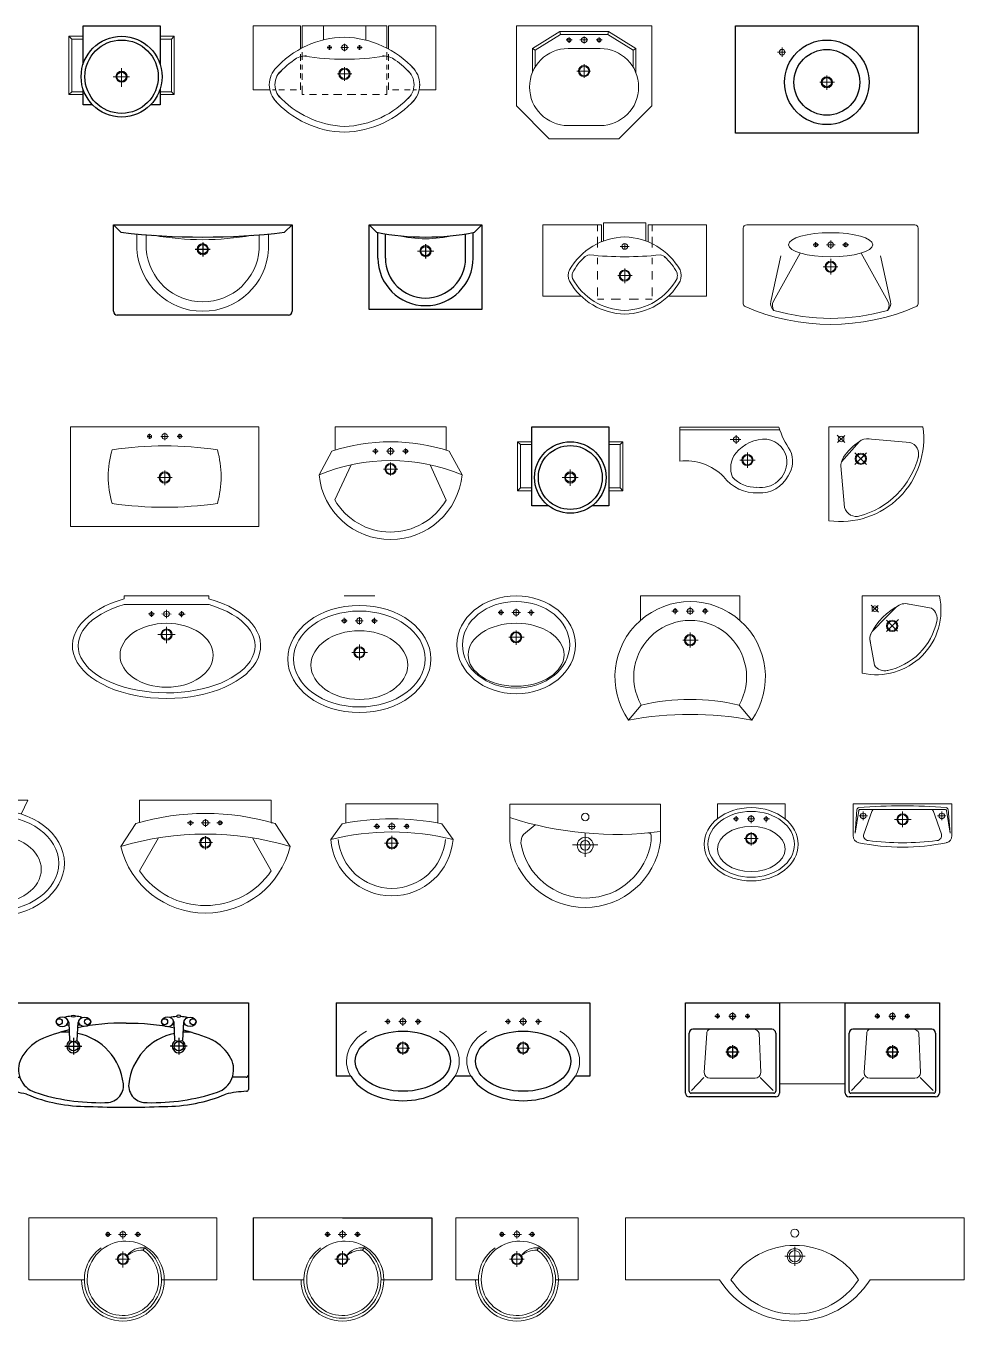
# Model space of a CAD drawing. Header units: millimetres. Extents: x 4027 to 17330, y 1997 to 8899.
# Drawn here: x 12342 to 17330, y 1997 to 8885 of the extents above; entities that cross this region are included whole.
import ezdxf

# ---------------------------------------------------------------- set-up
doc = ezdxf.new("R2010")
doc.units = ezdxf.units.MM

# ---------------------------------------------------------------- blocks, each defined once
blk = doc.blocks.new('OPERA  720x600x850')
at = {"lineweight": 13}
for p, q in [((0, 0), (-720, 0)), ((-720, 0), (0, 0)), ((-720, 0), (-720, -425)), ((0, 0), (0, -425)), ((-720, -425), (-545, -600)), ((0, -425), (-175, -600)), ((-545, -600), (-360, -600)), ((-175, -600), (-360, -600))]:
    blk.add_line(p, q, dxfattribs=at)
at = {"lineweight": 5}
for p, q in [((-489.7, -30), (-635.2, -120.8)), ((-485.4, -45), (-620.2, -129.1)), ((-489.7, -30), (-485.4, -45)), ((-439.7, -30), (-489.7, -30)), ((-439.7, -45), (-485.4, -45)), ((-440, -61.6), (-440, -89.3)), ((-439.7, -30), (-360, -30)), ((-439.7, -45), (-360, -45)), ((-280.3, -30), (-360, -30)), ((-280.3, -45), (-360, -45)), ((-360, -55.8), (-360, -92.9)), ((-280.3, -30), (-230.3, -30)), ((-280.3, -45), (-234.6, -45)), ((-280.3, -61.6), (-280.3, -88.7)), ((-230.3, -30), (-234.6, -45)), ((-234.6, -45), (-99.8, -129.1)), ((-230.3, -30), (-84.8, -120.8)), ((-635.2, -248.5), (-635.2, -120.8)), ((-635.2, -120.8), (-620.2, -129.1)), ((-620.2, -218.5), (-620.2, -129.1)), ((-456.1, -74.9), (-424.3, -74.9)), ((-445, -120), (-360, -120)), ((-382.4, -74.9), (-340.6, -74.9)), ((-360, -120), (-275, -120)), ((-295.8, -74.9), (-263.4, -74.9)), ((-84.8, -120.8), (-99.8, -129.1)), ((-99.8, -218.5), (-99.8, -129.1)), ((-84.8, -248.5), (-84.8, -120.8)), ((-360, -204.2), (-360, -275.8)), ((-399, -240), (-326.2, -240)), ((-445, -530), (-360, -530)), ((-275, -530), (-360, -530))]:
    blk.add_line(p, q, dxfattribs=at)
for centre, radius in [((-440, -74.9), 10), ((-360, -74.9), 15), ((-280.3, -74.9), 10), ((-360, -240), 30)]:
    blk.add_circle(centre, radius, dxfattribs=at)
at = {"lineweight": 13}
blk.add_circle((-360, -240), 25, dxfattribs=at)
at = {"lineweight": 5}
for centre, start, end in [((-445, -325), 90, 270), ((-275, -325), 270, 90)]:
    blk.add_arc(centre, 205, start, end, dxfattribs=at)
blk = doc.blocks.new('Edition  NAGANO 1000x530')
at = {"lineweight": 13}
for p, q in [((-1000, 0), (-51, 0)), ((-1000, 0), (0, 0)), ((-1000, -530), (-1000, 0)), ((0, 0), (0, -530)), ((-593.3, -51), (-567.8, -51)), ((-593.3, -51), (-567.8, -51)), ((-580, -37.9), (-580, -63.8)), ((-520.6, -51), (-480.1, -51)), ((-520.6, -51), (-480.1, -51)), ((-500, -32.1), (-500, -70.9)), ((-434.1, -51), (-404.8, -51)), ((-434.1, -51), (-404.8, -51)), ((-420, -37.5), (-420, -65.1)), ((-538, -270), (-459.5, -270)), ((-500, -231.8), (-500, -310.3)), ((0, -530), (-1000, -530))]:
    blk.add_line(p, q, dxfattribs=at)
for centre, radius in [((-580, -51), 10), ((-500, -51), 15), ((-420, -51), 10), ((-500, -270), 30), ((-500, -270), 25)]:
    blk.add_circle(centre, radius, dxfattribs=at)
for centre, radius, start, end in [((-279.4, -265), 520.6, 164.05763, 195.94237), ((-500, -2072), 1970, 81.82877, 98.17123), ((-720.6, -265), 520.6, 344.05763, 15.94237), ((-500, 1542), 1970, 261.82877, 278.17123)]:
    blk.add_arc(centre, radius, start, end, dxfattribs=at)
blk = doc.blocks.new('PURE  BASIC 500x500')
at = {"lineweight": 25}
for p, q in [((-500, -480), (-500, 0)), ((-500, 0), (0, 0)), ((0, 0), (0, -480)), ((-330, -56), (-330, -83.6)), ((-250, -50.4), (-250, -91.3)), ((-170, -57.7), (-170, -83.6)), ((-343.4, -70), (-317.1, -70)), ((-268.4, -70), (-230.6, -70)), ((-183, -70), (-157.4, -70)), ((-480, -470), (-480, -160)), ((-40, -140), (-460, -140)), ((-20, -160), (-20, -470)), ((-284.9, -260), (-214.9, -260)), ((-250, -225.2), (-250, -296.6)), ((-30, -480), (-470, -480)), ((-20, -500), (-480, -500))]:
    blk.add_line(p, q, dxfattribs=at)
at = {"lineweight": 5}
for p, q in [((-385.8, -160), (-400, -370)), ((-108.7, -160), (-100, -370)), ((-402.3, -396.2), (-467.4, -466.2)), ((-130, -400), (-370, -400)), ((-102.2, -396.5), (-33.9, -466.2))]:
    blk.add_line(p, q, dxfattribs=at)
for centre, radius in [((-330, -70), 10), ((-250, -70), 15), ((-170, -70), 10), ((-250, -260), 30)]:
    blk.add_circle(centre, radius, dxfattribs=at)
at = {"lineweight": 25}
blk.add_circle((-250, -260), 25, dxfattribs=at)
for centre, radius, start, end in [((-460, -160), 20, 90, 180), ((-40, -160), 20, 0, 90), ((-480, -480), 20, 180, 270), ((-470, -470), 10, 180, 270), ((-30, -470), 10, 270, 0), ((-20, -480), 20, 270, 0)]:
    blk.add_arc(centre, radius, start, end, dxfattribs=at)
at = {"lineweight": 5}
for centre, radius, start, end in [((-365.8, -160), 20, 85.91019, 180.11624), ((-139.5, -173.2), 33.5, 23.09333, 81.76408), ((-370, -370), 30, 180, 270), ((-130, -370), 30, 270, 0)]:
    blk.add_arc(centre, radius, start, end, dxfattribs=at)
blk = doc.blocks.new('Kombination PURE BASIC 1350x500')
at = {"lineweight": 5}
for p, q in [((-850, 0), (-500, 0)), ((-850, -430), (-500, -430))]:
    blk.add_line(p, q, dxfattribs=at)
for p in [(-850, 0), (0, 0)]:
    blk.add_blockref('PURE  BASIC 500x500', p, dxfattribs=at)
blk = doc.blocks.new('Unterbau LOOP 420x560 D380')
at = {"lineweight": 25}
for p, q in [((-410, 0), (0, 0)), ((-410, -420), (-410, 0)), ((0, 0), (0, -420)), ((-321.6, -420), (-410, -420)), ((0, -420), (-88.4, -420))]:
    blk.add_line(p, q, dxfattribs=at)
at = {"lineweight": 5}
for p, q in [((-410, 0), (-410, -80)), ((-485, -80), (-485, -340)), ((-410, -80), (-485, -80)), ((-485, -80), (-470, -95)), ((-470, -95), (-470, -325)), ((-410, -95), (-470, -95)), ((-410, -80), (-438, -80)), ((0, -80), (75, -80)), ((0, -80), (28, -80)), ((0, -95), (60, -95)), ((75, -80), (60, -95)), ((60, -95), (60, -325)), ((75, -80), (75, -340)), ((-247.7, -270), (-162.6, -270)), ((-205, -314.8), (-205, -227)), ((-485, -340), (-470, -325)), ((-485, -340), (-410, -340)), ((-470, -325), (-410, -325)), ((60, -325), (0, -325)), ((75, -340), (0, -340)), ((75, -340), (60, -325))]:
    blk.add_line(p, q, dxfattribs=at)
at = {"lineweight": 25}
for radius in [190, 170, 25]:
    blk.add_circle((-205, -270), radius, dxfattribs=at)
at = {"lineweight": 5}
blk.add_circle((-205, -270), 30, dxfattribs=at)
blk = doc.blocks.new('Edition So Ho N. Y. 600x450')
at = {"lineweight": 25}
for p, q in [((-600, 0), (-560, -40)), ((-600, -450), (-600, 0)), ((-600, 0), (0, 0)), ((0, 0), (-40, -40)), ((0, 0), (0, -450)), ((-553.2, -176.8), (-553.2, -41.3)), ((-513.2, -176.8), (-513.2, -48.2)), ((-86.8, -176.8), (-86.8, -48.2)), ((-46.8, -176.8), (-46.8, -41.3)), ((-300, -103.6), (-300, -178.5)), ((0, -450), (-600, -450))]:
    blk.add_line(p, q, dxfattribs=at)
at = {"lineweight": 5}
blk.add_line((-343.2, -140), (-256.4, -140), dxfattribs=at)
blk.add_circle((-300, -140), 30, dxfattribs=at)
at = {"lineweight": 25}
blk.add_circle((-300, -140), 25, dxfattribs=at)
for centre, radius, start, end in [((-300, 1299.5), 1364.5, 259.01535, 280.98465), ((-300, -176.8), 253.2, 180, 0), ((-300, -176.8), 213.2, 180, 0)]:
    blk.add_arc(centre, radius, start, end, dxfattribs=at)
at = {"lineweight": 5}
blk.add_arc((-300, 567.5), 641.9, 256.54802, 283.45198, dxfattribs=at)
blk = doc.blocks.new('Edition So Ho N. Y. 950x480')
at = {"lineweight": 25}
for p, q in [((-950, 0), (0, 0)), ((-950, -460), (-950, 0)), ((-950, 0), (-910, -40)), ((0, 0), (-40, -40)), ((0, 0), (0, -460)), ((-514.8, -130), (-435, -130)), ((-475, -93.5), (-475, -167.9)), ((-20, -480), (-930, -480))]:
    blk.add_line(p, q, dxfattribs=at)
at = {"lineweight": 5}
for p, q in [((-825, -130), (-825, -48.8)), ((-775, -130), (-775, -53.1)), ((-175, -130), (-175, -53.1)), ((-125, -130), (-125, -48.8))]:
    blk.add_line(p, q, dxfattribs=at)
blk.add_circle((-475, -130), 30, dxfattribs=at)
at = {"lineweight": 25}
blk.add_circle((-475, -130), 25, dxfattribs=at)
for centre, radius, start, end in [((-475, 3732), 3797, 263.42151, 276.57849), ((-930, -460), 20, 180, 270), ((-20, -460), 20, 270, 0)]:
    blk.add_arc(centre, radius, start, end, dxfattribs=at)
at = {"lineweight": 5}
for centre, radius, start, end in [((-475, 1380.4), 1459.8, 259.73693, 280.26307), ((-475, -109.4), 350.6, 183.36937, 356.63063), ((-475, -109.3), 300.7, 183.94987, 356.05013)]:
    blk.add_arc(centre, radius, start, end, dxfattribs=at)
blk = doc.blocks.new('Unterbau LOOP 420x560 D430')
at = {"lineweight": 25}
for p, q in [((-410, -205.2), (-410, 0)), ((-410, 0), (0, 0)), ((0, 0), (0, -205.2)), ((-410, -420), (-410, -334.8)), ((0, -334.8), (0, -420)), ((-359, -420), (-410, -420)), ((0, -420), (-51, -420))]:
    blk.add_line(p, q, dxfattribs=at)
at = {"lineweight": 5}
for p, q in [((-410, 0), (-410, -55)), ((-410, -55), (-485, -55)), ((-485, -55), (-485, -365)), ((-485, -55), (-470, -70)), ((-435, -55), (-410, -55)), ((-410, -55), (-435, -55)), ((0, -55), (75, -55)), ((75, -55), (60, -70)), ((75, -55), (75, -365)), ((-410, -70), (-470, -70)), ((-470, -70), (-470, -350)), ((0, -70), (60, -70)), ((60, -70), (60, -350)), ((-205, -270), (-249, -270)), ((-205, -224.2), (-205, -270)), ((-205, -270), (-205, -224.2)), ((-205, -324.5), (-205, -270)), ((-205, -270), (-205, -324.5)), ((-162.9, -270), (-205, -270)), ((-205, -270), (-162.9, -270)), ((-485, -365), (-470, -350)), ((-485, -365), (-410, -365)), ((-470, -350), (-410, -350)), ((60, -350), (0, -350)), ((75, -365), (0, -365)), ((75, -365), (60, -350))]:
    blk.add_line(p, q, dxfattribs=at)
at = {"lineweight": 25}
for radius in [215, 195, 25]:
    blk.add_circle((-205, -270), radius, dxfattribs=at)
at = {"lineweight": 5}
blk.add_circle((-205, -270), 30, dxfattribs=at)
blk = doc.blocks.new('Unterschrank LOOP 970x570')
at = {"lineweight": 25}
for p, q in [((-970, 0), (0, 0)), ((-970, -570), (-970, 0)), ((0, 0), (0, -570)), ((0, -570), (-970, -570))]:
    blk.add_line(p, q, dxfattribs=at)
at = {"lineweight": 5}
for p, q in [((-723, -165.2), (-723, -115.2)), ((-746.9, -140), (-702.2, -140)), ((-485, -263.3), (-485, -340.2)), ((-522.5, -300), (-444.1, -300))]:
    blk.add_line(p, q, dxfattribs=at)
for centre, radius in [((-723, -140), 15), ((-485, -300), 30)]:
    blk.add_circle(centre, radius, dxfattribs=at)
at = {"lineweight": 25}
for radius in [225, 175, 25]:
    blk.add_circle((-485, -300), radius, dxfattribs=at)
blk = doc.blocks.new('NEW HAVEN  800x565x870 (970x380)')
at = {"lineweight": 13}
for p, q in [((-970, 0), (-970, -340)), ((-970, 0), (-719.5, 0)), ((-970, -95.1), (-970, 0)), ((-719.5, 0), (-719.5, -121.8)), ((-709.5, 0), (-260.5, 0)), ((-709.5, 0), (-709.5, -116.5)), ((-597.5, 0), (-372.5, 0)), ((-597.5, -74.5), (-597.5, 0)), ((-372.5, 0), (-260.5, 0)), ((-372.5, -75.7), (-372.5, 0)), ((-260.5, 0), (-260.5, -118.1)), ((-250.5, 0), (-250.5, -123.4)), ((-250.5, 0), (0, 0)), ((0, 0), (0, -340)), ((0, -95.1), (0, 0)), ((-970, -340), (-882.1, -340)), ((0, -340), (-87.9, -340))]:
    blk.add_line(p, q, dxfattribs=at)
at = {"lineweight": 5}
for p, q in [((-578.1, -115), (-551.9, -115)), ((-565, -127.9), (-565, -102.3)), ((-505.2, -115), (-464.5, -115)), ((-485, -133.8), (-485, -95.1)), ((-418.1, -115), (-391.9, -115)), ((-405, -127.9), (-405, -102.3)), ((-719.5, -149.6), (-719.5, -185.2)), ((-719.5, -205.9), (-719.5, -231.2)), ((-709.5, -138.9), (-709.5, -179.7)), ((-260.5, -138.9), (-260.5, -179.7)), ((-250.5, -149.6), (-250.5, -185.2)), ((-250.5, -205.9), (-250.5, -231.2)), ((-719.5, -250.9), (-719.5, -277.2)), ((-709.5, -206.9), (-709.5, -232.2)), ((-709.5, -253.7), (-709.5, -287.2)), ((-522.3, -255), (-445.5, -255)), ((-485, -291.2), (-485, -219.7)), ((-260.5, -206.9), (-260.5, -232.2)), ((-260.5, -253.7), (-260.5, -287.2)), ((-250.5, -250.9), (-250.5, -277.2)), ((-851.1, -340), (-868.5, -340)), ((-803.7, -340), (-833.7, -340)), ((-739.8, -340), (-774.5, -340)), ((-719.5, -300.6), (-719.5, -340)), ((-709.5, -317.8), (-709.5, -363.9)), ((-260.5, -317.8), (-260.5, -363.9)), ((-250.5, -300.6), (-250.5, -340)), ((-230.2, -340), (-195.5, -340)), ((-166.3, -340), (-136.3, -340)), ((-118.9, -340), (-101.5, -340)), ((-88.9, -312.5), (-85, -312.5)), ((0, -340), (0, -340)), ((-709.5, -363.9), (-699.8, -363.9)), ((-671.1, -363.9), (-633.7, -363.9)), ((-603.1, -363.9), (-572.5, -363.9)), ((-544.3, -363.9), (-499.6, -363.9)), ((-425.7, -363.9), (-470.4, -363.9)), ((-366.9, -363.9), (-397.5, -363.9)), ((-298.9, -363.9), (-336.3, -363.9)), ((-260.5, -363.9), (-270.2, -363.9))]:
    blk.add_line(p, q, dxfattribs=at)
for centre, radius in [((-565, -115), 10), ((-485, -115), 15), ((-405, -115), 10), ((-485, -255), 30)]:
    blk.add_circle(centre, radius, dxfattribs=at)
at = {"lineweight": 13}
blk.add_circle((-485, -255), 25, dxfattribs=at)
for centre, radius, start, end in [((-477, -566.2), 506.2, 90.90491, 138.30393), ((-500.6, -582.7), 523, 42.49901, 88.29215), ((-755, -312.5), 130, 134.95468, 225.04532), ((-215, -312.5), 130, 312.87688, 47.12312), ((-477, -58.8), 506.2, 221.00974, 269.09509), ((-500.6, -42.3), 523, 271.70785, 318.17378)]:
    blk.add_arc(centre, radius, start, end, dxfattribs=at)
at = {"lineweight": 5}
for centre, radius, start, end in [((-462.3, -596), 506.5, 123.19226, 137.68324), ((-692, -258), 98.2, 86.64957, 129.91074), ((-485, 1125.9), 1303.4, 260.60654, 279.39346), ((-278, -258), 98.2, 50.08926, 93.35043), ((-502.9, -585.8), 496.1, 41.81719, 54.5241), ((-755, -312.5), 100, 126.93264, 233.06736), ((-215, -312.5), 100, 308.08805, 51.91195), ((-502.9, -39.2), 496.1, 327.36734, 327.39465), ((-502.9, -585.8), 496.1, 32.60535, 32.63266), ((-462.3, -29), 506.5, 222.31676, 267.43046), ((-502.9, -39.2), 496.1, 272.06997, 318.18281)]:
    blk.add_arc(centre, radius, start, end, dxfattribs=at)
blk = doc.blocks.new('NEW HAVEN  600x485x850 (870x340)')
at = {"lineweight": 13}
for p, q in [((-870, 0), (-870, -380)), ((-870, 0), (-559.3, 0)), ((-559.3, 0), (-559.3, -90.7)), ((-322.5, 10), (-547.5, 10)), ((-547.5, 10), (-547.5, -86.1)), ((-322.5, 10), (-322.5, -86.1)), ((0, 0), (-310.7, 0)), ((-310.7, 0), (-310.7, -90.7)), ((0, 0), (0, -380)), ((0, -108.7), (0, 0)), ((-870, -380), (-666.6, -380)), ((0, -380), (-203.4, -380))]:
    blk.add_line(p, q, dxfattribs=at)
at = {"lineweight": 5}
for p, q in [((-870, -108.7), (-870, 0)), ((-579.9, 0), (-579.9, -34.7)), ((-290.1, 0), (-290.1, -34.7)), ((-579.9, -63.8), (-579.9, -121)), ((-290.1, -63.8), (-290.1, -121)), ((-435, -115), (-458.6, -115)), ((-435, -98.7), (-435, -132.3)), ((-435, -115), (-410.9, -115)), ((-579.9, -175.4), (-579.9, -210)), ((-290.1, -175.4), (-290.1, -210)), ((-579.9, -246.6), (-579.9, -291.6)), ((-471.4, -270), (-394.7, -270)), ((-435, -232.8), (-435, -310)), ((-290.1, -246.6), (-290.1, -291.6)), ((-579.9, -332.8), (-579.9, -379.7)), ((-290.1, -332.8), (-290.1, -379.7)), ((-579.9, -395.6), (-546.2, -395.6)), ((-507.7, -395.6), (-458, -395.6)), ((-362.3, -395.6), (-412, -395.6)), ((-290.1, -395.6), (-323.8, -395.6))]:
    blk.add_line(p, q, dxfattribs=at)
for centre, radius in [((-435, -115), 15), ((-435, -270), 30)]:
    blk.add_circle(centre, radius, dxfattribs=at)
at = {"lineweight": 13}
blk.add_circle((-435, -270), 25, dxfattribs=at)
for centre, radius, start, end in [((-428.2, -411.2), 346.3, 91.11767, 150.26795), ((-441.8, -411.2), 346.3, 29.73205, 88.88233), ((-655, -270), 80, 157.57804, 202.42196), ((-215, -270), 80, 337.57804, 22.42196), ((-215, -270), 80, 337.57804, 22.42196), ((-428.2, -128.8), 346.3, 209.73205, 268.88233), ((-441.8, -128.8), 346.3, 271.11767, 330.26795)]:
    blk.add_arc(centre, radius, start, end, dxfattribs=at)
at = {"lineweight": 5}
for centre, radius, start, end in [((-428.9, -407.4), 322.5, 132.58916, 151.81382), ((-618.4, -205.1), 45.4, 95.66652, 137.05183), ((-435, 1600.5), 1770.5, 263.90756, 276.09244), ((-251.6, -205.1), 45.4, 42.94817, 84.33348), ((-441.1, -407.4), 322.5, 28.18618, 47.41084), ((-655, -270), 80, 157.57804, 202.42196), ((-655, -270), 60, 165.61515, 194.38485), ((-655, -270), 60, 165.61515, 194.38485), ((-215, -270), 60, 345.61515, 14.38485), ((-215, -270), 60, 345.61515, 14.38485), ((-428.9, -132.6), 322.5, 208.18618, 268.91498), ((-441.1, -132.6), 322.5, 271.08502, 331.81382)]:
    blk.add_arc(centre, radius, start, end, dxfattribs=at)
blk = doc.blocks.new('STRATOS 900x600x850')
at = {"lineweight": 13}
for p, q in [((-700, 0), (0, 0)), ((-700, -117.8), (-700, 0)), ((0, 0), (0, -117.8)), ((-720, -123.5), (-800, -245)), ((20, -123.5), (100, -245))]:
    blk.add_line(p, q, dxfattribs=at)
at = {"lineweight": 5}
for p, q in [((-412, -120), (-446.6, -120)), ((-428.9, -107), (-428.9, -134.9)), ((-324.3, -120), (-372.9, -120)), ((-350, -100), (-350, -141.6)), ((-256.7, -120), (-290.2, -120)), ((-272.6, -107), (-272.6, -133.2)), ((7.9, -120), (0, -120)), ((-600.3, -199.8), (-700, -375.9)), ((-350, -190.7), (-350, -261)), ((-99.5, -199.9), (0, -375.6)), ((-385.7, -225), (-313.1, -225))]:
    blk.add_line(p, q, dxfattribs=at)
for centre, radius in [((-428.9, -120), 10), ((-350, -120), 15), ((-272.6, -120), 10), ((-350, -225), 30)]:
    blk.add_circle(centre, radius, dxfattribs=at)
at = {"lineweight": 13}
blk.add_circle((-350, -225), 25, dxfattribs=at)
for centre, radius, start, end in [((-350, -1375.6), 1305.6, 73.53741, 106.46259), ((-350, -1770.2), 1590.2, 73.56158, 106.43842), ((-350, -137.3), 462.7, 193.46097, 346.53903)]:
    blk.add_arc(centre, radius, start, end, dxfattribs=at)
at = {"lineweight": 5}
blk.add_arc((-350.1, -135.4), 424.6, 214.48917, 325.54488, dxfattribs=at)
blk = doc.blocks.new('AMADEA 760x650x850')
at = {"lineweight": 13}
for p, q in [((-370, 0), (0, 0)), ((-370, 0), (-335, -73.1)), ((-142.1, 0), (-225.1, 0)), ((0, 0), (-35, -73.1))]:
    blk.add_line(p, q, dxfattribs=at)
at = {"lineweight": 5}
for p, q in [((-281, -132), (-249.1, -132)), ((-265, -115.5), (-265, -146.4)), ((-207, -132), (-164.4, -132)), ((-185, -111.8), (-185, -152.3)), ((-120.7, -132), (-88.8, -132)), ((-105, -116.6), (-105, -148.5)), ((-185, -257.9), (-185, -341.6)), ((-142.1, -300), (-225.1, -300))]:
    blk.add_line(p, q, dxfattribs=at)
for centre, radius in [((-265, -132), 10), ((-185, -132), 15), ((-105, -132), 10), ((-185, -300), 30)]:
    blk.add_circle(centre, radius, dxfattribs=at)
at = {"lineweight": 13}
blk.add_circle((-185, -300), 25, dxfattribs=at)
for centre, major_axis, ratio in [((-185, -335), (-380, 0), 0.75), ((-185, -367.5), (-257.1, 0), 0.709943)]:
    blk.add_ellipse(centre, major_axis=major_axis, ratio=ratio, dxfattribs=at)
at = {"lineweight": 5}
blk.add_ellipse((-185, -335), major_axis=(-350, 0), ratio=0.728571, dxfattribs=at)
blk = doc.blocks.new('AMADEA  500x390x850 (висяч.)')
at = {"lineweight": 13}
for p, q in [((-360, 0), (0, 0)), ((-360, -79.7), (-360, 0)), ((0, -79.7), (0, 0))]:
    blk.add_line(p, q, dxfattribs=at)
at = {"lineweight": 5}
for p, q in [((-260, -65.4), (-260, -94.1)), ((-180, -59.6), (-180, -103.1)), ((-100, -65.4), (-100, -97.3)), ((-276.1, -80), (-246.8, -80)), ((-202.2, -80), (-160.2, -80)), ((-115.1, -80), (-83.2, -80)), ((-216.6, -185), (-142.7, -185)), ((-180, -149.8), (-180, -221.5))]:
    blk.add_line(p, q, dxfattribs=at)
for centre, radius in [((-180, -80), 15), ((-260, -80), 10), ((-100, -80), 10), ((-180, -185), 30)]:
    blk.add_circle(centre, radius, dxfattribs=at)
at = {"lineweight": 13}
blk.add_circle((-180, -185), 25, dxfattribs=at)
for centre, major_axis, ratio in [((-180, -215), (-250, 0), 0.78), ((-180, -240), (-180, 0), 0.666667)]:
    blk.add_ellipse(centre, major_axis=major_axis, ratio=ratio, dxfattribs=at)
at = {"lineweight": 5}
blk.add_ellipse((-180, -215), major_axis=(-230, 0), ratio=0.76087, dxfattribs=at)
blk = doc.blocks.new('AMADEA 630x520x850')
at = {"lineweight": 5}
for p, q in [((-12.7, -67.8), (-12.7, -108.5)), ((-78.8, -87.8), (-108.4, -87.8)), ((-92.7, -71.3), (-92.7, -102.7)), ((10.4, -87.8), (-34.9, -87.8)), ((83.8, -87.8), (49.8, -87.8)), ((67.3, -71.3), (67.3, -105.4)), ((-12.7, -183.1), (-12.7, -260.4)), ((-51.2, -219.8), (29.4, -219.8))]:
    blk.add_line(p, q, dxfattribs=at)
for centre, radius in [((-92.7, -87.8), 10), ((-12.7, -87.8), 15), ((67.3, -87.8), 10), ((-12.7, -219.8), 30)]:
    blk.add_circle(centre, radius, dxfattribs=at)
at = {"lineweight": 13}
blk.add_circle((-12.7, -219.8), 25, dxfattribs=at)
for centre, major_axis, ratio in [((-12.7, -259.8), (-315, 0), 0.825397), ((-12.7, -312.3), (-255, 0), 0.656863)]:
    blk.add_ellipse(centre, major_axis=major_axis, ratio=ratio, dxfattribs=at)
at = {"lineweight": 5}
blk.add_ellipse((-12.7, -259.8), major_axis=(-285, 0), ratio=0.807018, dxfattribs=at)
blk = doc.blocks.new('STRATOS 760x600x850')
at = {"lineweight": 13}
for p, q in [((-590, 0), (0, 0)), ((-590, 0), (-590, -124.5)), ((0, 0), (0, -124.5)), ((0, -2.1), (0, -124.5)), ((-607.3, -130), (-675, -255)), ((17.3, -130), (85, -255))]:
    blk.add_line(p, q, dxfattribs=at)
at = {"lineweight": 5}
for p, q in [((-391.5, -130), (-361.5, -130)), ((-375, -115), (-375, -145.6)), ((-316.5, -130), (-274, -130)), ((-295, -109.4), (-295, -151.2)), ((-231.5, -130), (-200.2, -130)), ((-215, -115.6), (-215, -145.6)), ((-505, -202.3), (-591.8, -387.9)), ((-295, -190), (-295, -259.3)), ((-84.6, -202.4), (0, -391)), ((-332.1, -225), (-257.1, -225))]:
    blk.add_line(p, q, dxfattribs=at)
for centre, radius in [((-375, -130), 10), ((-295, -130), 15), ((-215, -130), 10), ((-295, -225), 30)]:
    blk.add_circle(centre, radius, dxfattribs=at)
at = {"lineweight": 13}
blk.add_circle((-295, -225), 25, dxfattribs=at)
for centre, radius, start, end in [((-295, -1080.2), 1000.2, 71.80666, 108.19334), ((-295, -1180.2), 1000.2, 67.67024, 112.32976), ((-295, -218.2), 381.8, 185.52771, 354.47229)]:
    blk.add_arc(centre, radius, start, end, dxfattribs=at)
at = {"lineweight": 5}
blk.add_arc((-295, -218), 342, 209.78731, 329.61339, dxfattribs=at)
blk = doc.blocks.new('STRATOS 650x555x850')
at = {"lineweight": 13}
for p, q in [((-490, 0), (0, 0)), ((-490, -102.6), (-490, 0)), ((0, 0), (0, -102.6)), ((-510, -106.5), (-570, -190)), ((20, -106.5), (80, -190))]:
    blk.add_line(p, q, dxfattribs=at)
at = {"lineweight": 5}
for p, q in [((-341.4, -120), (-309.4, -120)), ((-324.4, -105.2), (-324.4, -132.8)), ((-266.2, -120), (-225.2, -120)), ((-245, -99.9), (-245, -138.6)), ((-181.6, -120), (-152.7, -120)), ((-165.3, -106.1), (-165.3, -134.1)), ((-245, -170), (-245, -243.4)), ((-284, -210), (-207.7, -210))]:
    blk.add_line(p, q, dxfattribs=at)
for centre, radius in [((-324.4, -120), 10), ((-245, -120), 15), ((-165.3, -120), 10), ((-245, -210), 30)]:
    blk.add_circle(centre, radius, dxfattribs=at)
at = {"lineweight": 13}
blk.add_circle((-245, -210), 25, dxfattribs=at)
for centre, radius, start, end in [((-245, -1420.3), 1340.3, 78.59662, 101.40338), ((-245, -1490.3), 1340.3, 75.967, 104.033), ((-245, -164), 326, 184.58122, 355.41878)]:
    blk.add_arc(centre, radius, start, end, dxfattribs=at)
at = {"lineweight": 5}
blk.add_arc((-245, -163.8), 286.2, 185.25281, 354.74719, dxfattribs=at)
blk = doc.blocks.new('TIORA 800x600x850')
at = {"lineweight": 13}
for p, q in [((-529.2, 0), (0, 0)), ((-529.2, -130), (-529.2, 0)), ((0, -130), (0, 0))]:
    blk.add_line(p, q, dxfattribs=at)
at = {"lineweight": 5}
for p, q in [((-344.6, -65.4), (-344.6, -96)), ((-264.6, -58.1), (-264.6, -99.9)), ((-184.6, -64.4), (-184.6, -97.5)), ((-361.5, -80), (-327.9, -80)), ((-285.6, -80), (-242.8, -80)), ((-201, -80), (-168.9, -80)), ((-264.6, -194.8), (-264.6, -274.5)), ((-304, -235), (-221.4, -235)), ((-524.4, -580), (-591.8, -660)), ((-4.8, -580), (62.7, -660))]:
    blk.add_line(p, q, dxfattribs=at)
for centre, radius in [((-264.6, -80), 15), ((-344.6, -80), 10), ((-184.6, -80), 10), ((-264.6, -235), 30)]:
    blk.add_circle(centre, radius, dxfattribs=at)
at = {"lineweight": 13}
blk.add_circle((-264.6, -235), 25, dxfattribs=at)
for centre, radius, start, end in [((-264.6, -430), 400, 324.90037, 215.09963), ((-264.6, -430), 300, 330, 210), ((-264.6, -1690), 1140, 76.82645, 103.17355), ((-264.6, -2430), 1800, 79.52469, 100.47531)]:
    blk.add_arc(centre, radius, start, end, dxfattribs=at)
blk = doc.blocks.new('AMADEA 760x570(620)x850')
at = {"lineweight": 5}
for p, q in [((0, 0), (-163.8, 0)), ((-178.5, -132), (-146.5, -132)), ((-162.5, -115.5), (-162.5, -146.4)), ((-104.5, -132), (-61.9, -132)), ((-82.5, -111.8), (-82.5, -152.3)), ((-18.2, -132), (13.7, -132)), ((-2.5, -116.6), (-2.5, -148.5)), ((-82.5, -257.9), (-82.5, -341.6)), ((-39.6, -300), (-122.6, -300))]:
    blk.add_line(p, q, dxfattribs=at)
for centre, radius in [((-162.5, -132), 10), ((-82.5, -132), 15), ((-2.5, -132), 10), ((-82.5, -300), 30)]:
    blk.add_circle(centre, radius, dxfattribs=at)
at = {"lineweight": 13}
blk.add_circle((-82.5, -300), 25, dxfattribs=at)
for centre, major_axis, ratio in [((-82.5, -335), (-380, 0), 0.75), ((-82.5, -367.5), (-257.1, 0), 0.709943)]:
    blk.add_ellipse(centre, major_axis=major_axis, ratio=ratio, dxfattribs=at)
at = {"lineweight": 5}
blk.add_ellipse((-82.5, -335), major_axis=(-350, 0), ratio=0.728571, dxfattribs=at)
blk = doc.blocks.new('AMADEA  1000x530x850')
at = {"lineweight": 13}
for p, q in [((-225.3, 0), (225.3, 0)), ((-225.3, -15), (-225.3, 0)), ((225.3, -15), (225.3, 0))]:
    blk.add_line(p, q, dxfattribs=at)
at = {"lineweight": 5}
for p, q in [((-225.3, -45.6), (226.6, -45.9)), ((-95.9, -95.7), (-64, -95.7)), ((-80, -79.9), (-80, -110.6)), ((-25.1, -95.7), (24.8, -95.8)), ((0, -73.5), (0, -118.1)), ((63.1, -95.8), (98, -95.8)), ((80, -80.4), (80, -112.9)), ((-46.3, -205), (46.4, -205)), ((0, -164.8), (0, -250))]:
    blk.add_line(p, q, dxfattribs=at)
for centre, radius in [((-80, -95.7), 10), ((0, -95.7), 15), ((80, -95.7), 10), ((0, -205), 30)]:
    blk.add_circle(centre, radius, dxfattribs=at)
at = {"lineweight": 13}
blk.add_circle((0, -205), 25, dxfattribs=at)
blk.add_ellipse((0, -265), major_axis=(-500.2, 0), ratio=0.559748, start_param=5.179535, end_param=10.528428, dxfattribs=at)
at = {"lineweight": 5}
blk.add_ellipse((0, -265), major_axis=(-470.2, 0), ratio=0.531644, start_param=5.211969, end_param=10.492798, dxfattribs=at)
at = {"lineweight": 13}
blk.add_ellipse((0, -315), major_axis=(-247.5, 0), ratio=0.686869, dxfattribs=at)
blk = doc.blocks.new('OBLIC  600x350x850')
at = {"lineweight": 5}
for p, q in [((0, 0), (527.6, 0)), ((0, -180), (0, 0)), ((0, -15), (532.4, -15)), ((300, -65.5), (267.7, -65.5)), ((267.7, -65.5), (315, -65.5)), ((300, -65.5), (299.9, -42.9)), ((299.9, -42.9), (300, -65.5)), ((300, -50.5), (300, -80.5)), ((300, -65.5), (300.1, -88.2)), ((300, -65.5), (325.6, -65.5)), ((360, -135.3), (360, -216.7)), ((319.2, -175), (401.6, -175))]:
    blk.add_line(p, q, dxfattribs=at)
for centre, radius in [((300, -65.5), 15), ((360, -175), 30), ((360, -175), 25)]:
    blk.add_circle(centre, radius, dxfattribs=at)
for centre, radius, start, end in [((454.3, -264.6), 200.9, 87.24773, 141.30207), ((447, -185.9), 123.1, 2.76024, 82.1012), ((955.9, 129.6), 447.5, 196.8379, 214.50136), ((462.5, -182.1), 137.5, 326.4076, 25.04881), ((29.6, -466.8), 288.3, 44.97067, 95.88635), ((400.8, -217.1), 129.5, 142.92157, 201.99424), ((430.8, -182.3), 139.2, 261.40477, 359.99497), ((409.6, -128.7), 221.4, 217.34049, 272.02881), ((403.8, -154), 166.1, 222.19452, 272.12157), ((424.6, -177.9), 172.3, 267.59754, 332.22914)]:
    blk.add_arc(centre, radius, start, end, dxfattribs=at)
blk = doc.blocks.new('OMNIA 500x500x850 (висяч.)')
at = {"lineweight": 13}
for p, q in [((0, 0), (0, -500)), ((0, 0), (0, -500)), ((0, -500), (0, 0)), ((0, 0), (500, 0)), ((0, 0), (500, 0)), ((0, 0), (500, 0)), ((207.9, -63.8), (429.7, -83.2)), ((63.8, -207.9), (83.2, -429.7))]:
    blk.add_line(p, q, dxfattribs=at)
at = {"lineweight": 5}
for p, q in [((0, 0), (0, -170)), ((44.9, -44.9), (84.3, -84.3)), ((84.5, -45.9), (46.7, -83.7)), ((65.2, -65.2), (84.5, -45.9)), ((66.4, -185.9), (162.4, -78)), ((200.6, -139.4), (138.4, -201.6)), ((138.7, -138.7), (200.8, -200.8)), ((170, -170), (200.6, -139.4))]:
    blk.add_line(p, q, dxfattribs=at)
for centre, radius in [((65.2, -65.2), 15), ((170, -170), 30)]:
    blk.add_circle(centre, radius, dxfattribs=at)
at = {"lineweight": 13}
blk.add_circle((170, -170), 25, dxfattribs=at)
for centre, radius, start, end in [((61.9, -61.9), 442.4, 261.95552, 8.04448), ((205, -134.5), 70.7, 82.32446, 129.06827), ((331, -331), 304, 123.68748, 146.31252), ((412.6, -145.7), 64.7, 342.77549, 74.69841), ((134.5, -205), 70.7, 140.93173, 187.67554), ((47.8, -47.8), 442.4, 284.6966, 345.3034), ((145.7, -412.6), 64.7, 195.30159, 287.22451)]:
    blk.add_arc(centre, radius, start, end, dxfattribs=at)
blk = doc.blocks.new('OMNIA 410x410x850 (висяч.)')
at = {"lineweight": 13}
for p, q in [((0, -410), (0, 0)), ((0, 0), (410, 0)), ((230.7, -40.7), (368.4, -65)), ((40.7, -230.7), (65, -368.4))]:
    blk.add_line(p, q, dxfattribs=at)
at = {"lineweight": 5}
for p, q in [((0, 0), (0, -200)), ((48.1, -48.1), (85.9, -85.9)), ((84.6, -50), (51.2, -83.3)), ((67.3, -67.3), (84.6, -50)), ((120.2, -120.2), (181, -59.4)), ((120.2, -120.2), (59.4, -181)), ((129.4, -129.4), (187.5, -187.5)), ((193, -125.2), (129.5, -188.7)), ((159.1, -159.1), (193, -125.2))]:
    blk.add_line(p, q, dxfattribs=at)
for centre, radius in [((67.3, -67.3), 15), ((159.1, -159.1), 30)]:
    blk.add_circle(centre, radius, dxfattribs=at)
at = {"lineweight": 13}
blk.add_circle((159.1, -159.1), 25, dxfattribs=at)
for centre, radius, start, end in [((355.5, -354.6), 345.1, 116.939, 154.30927), ((227.5, -107.4), 66.8, 72.81018, 134.07248), ((76, -76), 342.6, 315, 12.8137), ((331.8, -120.3), 66.4, 346.6009, 56.5492), ((107.4, -227.5), 66.8, 135.92752, 197.18982), ((76, -76), 342.6, 257.1863, 315), ((61.8, -61.8), 342.6, 281.99819, 315), ((120.3, -331.8), 66.4, 213.4508, 283.3991)]:
    blk.add_arc(centre, radius, start, end, dxfattribs=at)
at = {"lineweight": 5}
blk.add_arc((61.8, -61.8), 342.6, 315, 348.00181, dxfattribs=at)
blk = doc.blocks.new('OMNIA 525x230x850 (висяч.)')
at = {"lineweight": 13}
for p, q in [((-525, 0), (-262.5, 0)), ((-525, -173.8), (-525, 0)), ((0, 0), (-262.5, 0)), ((0, -173.8), (0, 0)), ((-424.3, -35.2), (-468.9, -160.7)), ((-414.9, -30), (-382.5, -30)), ((-382.5, -30), (-262.5, -30)), ((-382.5, -30), (-110.1, -30)), ((-382.5, -30), (-382.5, -30)), ((-142.5, -30), (-262.5, -30)), ((-142.5, -30), (-142.5, -30)), ((-100.7, -35.2), (-56.1, -160.7))]:
    blk.add_line(p, q, dxfattribs=at)
at = {"lineweight": 5}
for p, q in [((-505, -30), (-515, -155)), ((-495.7, -34.5), (-515, -155)), ((-449.1, -64.4), (-493, -64.4)), ((-488.3, -30), (-414.9, -30)), ((-471.6, -41.4), (-471.6, -87.5)), ((-471.6, -64.4), (-471.6, -41.4)), ((-471.6, -64.4), (-449.1, -64.4)), ((-471.6, -87.5), (-471.6, -64.4)), ((-262.5, -40.5), (-262.5, -124.1)), ((-110.1, -30), (-36.7, -30)), ((-75.9, -64.4), (-32, -64.4)), ((-53.4, -64.4), (-75.9, -64.4)), ((-53.4, -64.4), (-53.4, -41.4)), ((-53.4, -41.4), (-53.4, -87.5)), ((-53.4, -87.5), (-53.4, -64.4)), ((-29.3, -34.5), (-10, -155)), ((-20, -30), (-10, -155)), ((-216.5, -82.3), (-305.7, -82.3)), ((-262.5, -82.3), (-216.5, -82.3))]:
    blk.add_line(p, q, dxfattribs=at)
for centre, radius in [((-471.6, -64.4), 15), ((-262.5, -82.3), 30), ((-53.4, -64.4), 15)]:
    blk.add_circle(centre, radius, dxfattribs=at)
at = {"lineweight": 13}
blk.add_circle((-262.5, -82.3), 25, dxfattribs=at)
at = {"lineweight": 5}
for centre, radius, start, end in [((-490.3, -34.7), 15.4, 107.67287, 162.32713), ((-489.4, -36.6), 6.69, 80.46434, 180.0678), ((-262.5, -2717.8), 2707.8, 90, 94.92563), ((-262.5, -2717.8), 2707.8, 85.07437, 90), ((-35.6, -36.6), 6.69, 359.9322, 99.53566), ((-34.7, -34.7), 15.4, 17.67287, 72.32713), ((-500.1, -180.6), 24.9, 281.30719, 281.87356), ((-24.9, -180.6), 24.9, 258.12644, 258.69281), ((-24.9, -180.6), 24.9, 258.12644, 258.69281)]:
    blk.add_arc(centre, radius, start, end, dxfattribs=at)
at = {"lineweight": 13}
for centre, radius, start, end in [((-416.2, -38.8), 8.91, 81.55374, 164.79776), ((-108.8, -38.8), 8.91, 15.20224, 98.44626), ((-488.7, -171), 36.4, 175.5001, 260.09686), ((-442.4, -168.3), 27.5, 164.04764, 264.23866), ((-254.4, 1414.4), 1621.3, 263.24498, 269.7071), ((-270.6, 1414.4), 1621.3, 270.2929, 276.75502), ((-82.6, -168.3), 27.5, 275.76134, 15.95236), ((-36.3, -171), 36.4, 279.90314, 4.4999), ((-261.8, 952.3), 1182.3, 258.62546, 269.96758), ((-263.2, 952.3), 1182.3, 270.03242, 281.37454)]:
    blk.add_arc(centre, radius, start, end, dxfattribs=at)
blk = doc.blocks.new('VIRAGE 950x550')
at = {"lineweight": 13}
for p, q in [((0, 0), (900, 0)), ((590.9, -160.9), (580.8, -172.2)), ((0, -330), (270, -330)), ((680, -330), (950, -330))]:
    blk.add_line(p, q, dxfattribs=at)
for p, q in [((0, 0), (0, -330)), ((475, 0), (950, 0)), ((950, 0), (950, -330))]:
    blk.add_line(p, q)
at = {"lineweight": 5}
for p, q in [((475, -66.2), (475, -111)), ((412.1, -88.6), (381.5, -88.6)), ((395, -75.7), (395, -101.6)), ((498.2, -88.6), (452.2, -88.6)), ((570.8, -88.6), (538.4, -88.6)), ((555, -75.7), (555, -101.6)), ((475, -177.3), (475, -260.8)), ((514, -220), (435, -220))]:
    blk.add_line(p, q, dxfattribs=at)
for centre, radius in [((395, -88.6), 10), ((475, -88.6), 15), ((555, -88.6), 10), ((475, -220), 30)]:
    blk.add_circle(centre, radius, dxfattribs=at)
at = {"lineweight": 13}
blk.add_circle((475, -220), 25, dxfattribs=at)
for centre, radius, start, end in [((490, -330), 205, 0, 180), ((475, -330), 205, 124.5091, 55.55699), ((475, -330), 190, 180, 56.17117), ((577.6, -256), 96, 81.99669, 145.3672), ((578.6, -296), 123.9, 88.95504, 130.21906), ((475, -330), 220, 180, 0)]:
    blk.add_arc(centre, radius, start, end, dxfattribs=at)
at = {"lineweight": 5}
blk.add_arc((475, -330), 205, 85.80388, 90, dxfattribs=at)
blk = doc.blocks.new('VIRAGE  1000x560')
at = {"lineweight": 13}
for p, q in [((0, -219.1), (0, 0)), ((0, 0), (0, -330)), ((0, 0), (1000, 0)), ((1000, -219.1), (1000, 0)), ((1000, 0), (1000, -330)), ((615.9, -160.9), (605.8, -172.2)), ((0, -330), (295, -330)), ((705, -330), (1000, -330))]:
    blk.add_line(p, q, dxfattribs=at)
at = {"lineweight": 5}
for p, q in [((437.1, -88.6), (406.5, -88.6)), ((420, -75.7), (420, -101.6)), ((523.2, -88.6), (477.2, -88.6)), ((500, -69.6), (500, -114.4)), ((595.8, -88.6), (563.4, -88.6)), ((580, -75.7), (580, -101.6)), ((500, -180.7), (500, -264.2)), ((539, -220), (460, -220))]:
    blk.add_line(p, q, dxfattribs=at)
for centre, radius in [((420, -88.6), 10), ((500, -88.6), 15), ((580, -88.6), 10), ((500, -220), 30)]:
    blk.add_circle(centre, radius, dxfattribs=at)
at = {"lineweight": 13}
blk.add_circle((500, -220), 25, dxfattribs=at)
for centre, radius, start, end in [((515, -330), 205, 0, 180), ((500, -330), 205, 124.5091, 55.55699), ((500, -330), 190, 180, 56.17117), ((602.6, -256), 96, 81.99669, 145.3672), ((603.6, -296), 123.9, 88.95504, 130.21906), ((500, -330), 220, 180, 0)]:
    blk.add_arc(centre, radius, start, end, dxfattribs=at)
at = {"lineweight": 5}
blk.add_arc((500, -330), 205, 85.80388, 90, dxfattribs=at)
blk = doc.blocks.new('VIRAGE  650x560')
at = {"lineweight": 13}
for p, q in [((0, 0), (650, 0)), ((0, 0), (0, -330)), ((0, -219.1), (0, 0)), ((650, 0), (650, -330)), ((650, -219.1), (650, 0)), ((440.9, -160.9), (430.8, -172.2)), ((0, -330), (120, -330)), ((530, -330), (650, -330))]:
    blk.add_line(p, q, dxfattribs=at)
at = {"lineweight": 5}
for p, q in [((325, -66.2), (325, -111)), ((262.1, -88.6), (231.5, -88.6)), ((245, -75.7), (245, -101.6)), ((348.2, -88.6), (302.2, -88.6)), ((420.8, -88.6), (388.4, -88.6)), ((405, -75.7), (405, -101.6)), ((325, -177.3), (325, -260.8)), ((364, -220), (285, -220))]:
    blk.add_line(p, q, dxfattribs=at)
for centre, radius in [((245, -88.6), 10), ((325, -88.6), 15), ((405, -88.6), 10), ((325, -220), 30)]:
    blk.add_circle(centre, radius, dxfattribs=at)
at = {"lineweight": 13}
blk.add_circle((325, -220), 25, dxfattribs=at)
for centre, radius, start, end in [((340, -330), 205, 0, 180), ((325, -330), 205, 124.5091, 55.55699), ((325, -330), 190, 180, 56.17117), ((427.6, -256), 96, 81.99669, 145.3672), ((428.6, -296), 123.9, 88.95504, 130.21906), ((325, -330), 220, 180, 0)]:
    blk.add_arc(centre, radius, start, end, dxfattribs=at)
at = {"lineweight": 5}
blk.add_arc((325, -330), 205, 85.80388, 90, dxfattribs=at)
blk = doc.blocks.new('LAUREN Galleri 1350x520x850')
at = {"lineweight": 25}
for p, q in [((-1350, 0), (-1350, -390)), ((-1350, 0), (0, 0)), ((0, 0), (0, -390)), ((-1272, -390), (-1350, -390)), ((-632.4, -390), (-717.3, -390)), ((0, -390), (-77.6, -390))]:
    blk.add_line(p, q, dxfattribs=at)
at = {"lineweight": 5}
for p, q in [((-1090.7, -98.6), (-1061.5, -98.6)), ((-1074.6, -84.1), (-1074.6, -112.7)), ((-1016.8, -98.6), (-974.9, -98.6)), ((-994.6, -78.2), (-994.6, -121.8)), ((-929.7, -98.6), (-897.8, -98.6)), ((-914.6, -84.1), (-914.6, -115.9)), ((-451.1, -98.6), (-421.9, -98.6)), ((-435, -84.1), (-435, -112.7)), ((-377.2, -98.6), (-335.2, -98.6)), ((-355, -78.2), (-355, -121.8)), ((-290.1, -98.6), (-258.2, -98.6)), ((-275, -84.1), (-275, -115.9)), ((-995, -204.8), (-995, -276.5)), ((-355.4, -204.8), (-355.4, -276.5)), ((-1031.6, -240), (-957.7, -240)), ((-391.9, -240), (-318.1, -240))]:
    blk.add_line(p, q, dxfattribs=at)
for centre, radius in [((-1074.6, -98.6), 10), ((-994.6, -98.6), 15), ((-914.6, -98.6), 10), ((-435, -98.6), 10), ((-355, -98.6), 15), ((-275, -98.6), 10), ((-995, -240), 30), ((-355.4, -240), 30)]:
    blk.add_circle(centre, radius, dxfattribs=at)
at = {"lineweight": 13}
for centre in [(-995, -240), (-355.4, -240)]:
    blk.add_circle(centre, 25, dxfattribs=at)
at = {"lineweight": 5}
for centre, start_param, end_param in [((-994.6, -310), 5.416936, 6.663732), ((-994.6, -310), 9.044231, 10.291027), ((-355, -310), 5.416936, 6.663732), ((-355, -310), 9.044231, 10.291027)]:
    blk.add_ellipse(centre, major_axis=(-300, 0), ratio=0.7, start_param=start_param, end_param=end_param, dxfattribs=at)
at = {"lineweight": 25}
for centre in [(-994.6, -310), (-355, -310)]:
    blk.add_ellipse(centre, major_axis=(-253.4, 0), ratio=0.631472, dxfattribs=at)
for centre in [(-994.6, -310), (-355, -310)]:
    blk.add_ellipse(centre, major_axis=(-300, 0), ratio=0.7, start_param=6.674011, end_param=9.033952, dxfattribs=at)
blk = doc.blocks.new('Palace 1800x550')
at = {"lineweight": 5}
for p, q in [((-900, 0), (900, 0)), ((-53.6, -205), (56, -205)), ((0, -155.4), (0, -255.9))]:
    blk.add_line(p, q, dxfattribs=at)
at = {"lineweight": 18}
for p, q in [((-900, -330), (-900, 0)), ((900, 0), (900, -330)), ((-900, -330), (-400, -330)), ((900, -330), (400, -330))]:
    blk.add_line(p, q, dxfattribs=at)
at = {"lineweight": 5}
for centre, radius in [((0, -81.9), 21.5), ((0, -205), 40), ((0, -205), 30)]:
    blk.add_circle(centre, radius, dxfattribs=at)
for centre, start, end in [((0, -553.8), 33.40217, 146.59783), ((0, -106.2), 213.40217, 326.59783)]:
    blk.add_arc(centre, 406.5, start, end, dxfattribs=at)
at = {"lineweight": 18}
blk.add_arc((0, -76.4), 473.6, 212.37841, 327.62159, dxfattribs=at)
blk = doc.blocks.new('Villeroy800x550')
at = {"lineweight": 5}
for p, q in [((12282.4, 1754.5), (12282.4, 1554.5)), ((12282.4, 1754.5), (13082.4, 1754.5)), ((12353.9, 1591.7), (12416.5, 1644.2)), ((12682.4, 1600.4), (12682.4, 1474)), ((13032.4, 1590.1), (13032.4, 1559.2)), ((12749.6, 1537.2), (12615.5, 1537.2)), ((12682.4, 1537.2), (12749.6, 1537.2))]:
    blk.add_line(p, q, dxfattribs=at)
for centre, radius in [((12682.4, 1685.3), 19.9), ((12682.4, 1534.5), 42.8), ((12682.4, 1534.5), 25.4)]:
    blk.add_circle(centre, radius, dxfattribs=at)
for centre, radius, start, end in [((12847.9, 3433.8), 1840.9, 252.10745, 277.3162), ((12411, 1550.3), 70.5, 144.06545, 182.22303), ((13018.4, 1586.8), 14.4, 13.31958, 94.04359), ((12682.4, 1608.1), 403.6, 187.62815, 352.37185), ((12685.6, 1604.2), 349.7, 189.31814, 352.61129)]:
    blk.add_arc(centre, radius, start, end, dxfattribs=at)
blk = doc.blocks.new('Villeroy 800x550')
at = {"lineweight": 5}
blk.add_line((400, 0), (400, -200), dxfattribs=at)
blk.add_blockref('Villeroy800x550', (-12682.4, -1754.5), dxfattribs=at)
blk = doc.blocks.new('SIDNEY  930x530')
at = {"lineweight": 18}
for p, q in [((-446.4, 0), (446.4, 0)), ((-465, -420.8), (-465, -18.6)), ((465, -18.6), (465, -420.8))]:
    blk.add_line(p, q, dxfattribs=at)
at = {"lineweight": 5}
for p, q in [((-63.1, -106.1), (-93.8, -106.1)), ((-80.2, -93.1), (-80.2, -119)), ((23, -106.1), (-23, -106.1)), ((-0.2, -83.7), (-0.2, -128.4)), ((95.5, -106.1), (63.1, -106.1)), ((79.8, -93.1), (79.8, -119)), ((-264.7, -164.9), (-318.5, -408.3)), ((-161.6, -150.4), (-304.2, -405.5)), ((-0.2, -180.7), (-0.2, -264.2)), ((161.6, -150.4), (304.2, -405.5)), ((264.7, -164.9), (318.5, -408.3)), ((38.7, -223.4), (-40.3, -223.4))]:
    blk.add_line(p, q, dxfattribs=at)
for centre, radius in [((-80.2, -106.1), 10), ((-0.2, -106.1), 15), ((79.8, -106.1), 10), ((-0.2, -223.4), 30)]:
    blk.add_circle(centre, radius, dxfattribs=at)
at = {"lineweight": 13}
blk.add_circle((-0.2, -223.4), 25, dxfattribs=at)
at = {"lineweight": 18}
for centre, radius, start, end in [((-446.4, -18.6), 18.6, 90, 180), ((446.4, -18.6), 18.6, 0, 90), ((-446.9, -418), 18.3, 188.61059, 245.40699), ((0, 604.7), 1134.4, 246.37879, 293.62121), ((446.9, -418), 18.3, 294.59301, 351.38941)]:
    blk.add_arc(centre, radius, start, end, dxfattribs=at)
at = {"lineweight": 5}
for centre, radius, start, end in [((-271.5, -418.3), 48.1, 167.89365, 230.84351), ((-262, -428.7), 48.1, 151.15996, 214.10982), ((262, -428.7), 48.1, 325.89018, 28.84004), ((271.5, -418.3), 48.1, 309.15649, 12.10635), ((0, 604.7), 1102.5, 254.11015, 285.88985)]:
    blk.add_arc(centre, radius, start, end, dxfattribs=at)
blk.add_ellipse((0, -106.1), major_axis=(223.5, 0), ratio=0.287004, dxfattribs=at)
blk = doc.blocks.new('efefef')
for p, q in [((-650, 0), (-650, -460)), ((-650, 0), (650, 0)), ((650, 0), (650, -460)), ((-304.6, -103.3), (-300.1, -197.2)), ((-259.9, -197.2), (-255.4, -103.3)), ((259.9, -197.2), (255.4, -103.3)), ((304.6, -103.3), (300.1, -197.2)), ((-280, -185), (-280, -275)), ((280, -185), (280, -275)), ((-325, -230), (-235, -230)), ((325, -230), (235, -230)), ((-640, -395), (-565, -395)), ((639.1, -395), (564.1, -395))]:
    blk.add_line(p, q)
for centre, radius in [((-355, -100), 15.8), ((-205, -100), 15.8), ((205, -100), 15.8), ((355, -100), 15.8), ((-280, -230), 25), ((280, -230), 25)]:
    blk.add_circle(centre, radius)
for centre, radius, start, end in [((-340.7, -110.4), 36.8, 11.10529, 65.02333), ((-306.4, -120.5), 2.63, 354.21708, 83.91242), ((-253.6, -120.5), 2.63, 96.08758, 185.78292), ((-219.3, -110.4), 36.8, 114.97667, 168.87195), ((219.3, -110.4), 36.8, 11.12805, 65.02333), ((253.6, -120.5), 2.63, 354.21708, 83.91242), ((306.4, -120.5), 2.63, 96.08758, 185.78292), ((340.7, -110.4), 36.8, 114.97667, 168.89471), ((-343.1, -410.8), 243.6, 118.18954, 151.76562), ((-321, -463.9), 308.5, 86.48226, 95.73985), ((-280, -230), 35, 122.38339, 57.61657), ((-295.1, -197), 5, 182.7195, 244.4376), ((-264.9, -197), 5, 295.56257, 357.27924), ((-321, -463.9), 308.5, 6.3153, 78.24954), ((321, -463.9), 308.5, 101.75046, 173.6847), ((280, -230), 35, 122.38343, 57.61661), ((264.9, -197), 5, 182.72076, 244.43743), ((295.1, -197), 5, 295.5624, 357.2805), ((321, -463.9), 308.5, 84.26015, 93.51774), ((343.1, -410.8), 243.6, 28.23438, 61.81046), ((-443.7, -353.9), 128.1, 152.87883, 251.06553), ((443.7, -353.9), 128.1, 288.93447, 27.12117), ((-640, -385), 10, 180, 270), ((639.1, -385), 10, 270, 0), ((-640, -460), 10, 180, 270), ((-669.1, -1094.3), 625, 77.13905, 87.33062), ((-141.2, 567.5), 1097.9, 251.74023, 271.47342), ((-104.7, -439.5), 90.9, 264.75699, 6.01508), ((104.7, -439.5), 90.9, 173.98492, 275.24301), ((141.2, 567.5), 1097.9, 268.52658, 288.25977), ((669.1, -1094.3), 625, 92.66938, 102.86095), ((640, -460), 10, 270, 0), ((-209.6, 271.6), 821.7, 247.04723, 270.66699), ((0, 3447.5), 4002.5, 267.13581, 272.86419), ((209.6, 271.6), 821.7, 269.33301, 292.95277)]:
    blk.add_arc(centre, radius, start, end)
for centre, major_axis, ratio in [((-280, -70), (11.2, 0), 0.447214), ((-220, -100), (-32, 0), 0.780869), ((340, -100), (-32, 0), 0.780869)]:
    blk.add_ellipse(centre, major_axis=major_axis, ratio=ratio)
at = {"extrusion": (0, 0, -1)}
for centre, major_axis, ratio in [((280, -70), (-11.2, 0), 0.447214), ((-340, -100), (32, 0), 0.780869), ((220, -100), (32, 0), 0.780869)]:
    blk.add_ellipse(centre, major_axis=major_axis, ratio=ratio, dxfattribs=at)
for centre, major_axis, ratio, start_param, end_param in [((-280, -95), (-65, 0), 0.384615, -1.398412, -0.80273), ((-280, -95), (-65, 0), 0.384615, 0.989338, 1.1639), ((-280, -95), (-65, 0), 0.384615, -2.338863, -1.743181), ((0, -865), (-938, 44.9), 0.806524, -1.532185, -1.255109), ((-280, -95), (-65, 0), 0.384615, 1.945703, 1.947072), ((-280, -95), (-65, 0), 0.384615, 1.977693, 2.152255), ((280, -95), (-65, 0), 0.384615, 1.945703, 1.947072), ((0, -865), (-938, 44.9), 0.806524, -1.203815, -1.022311), ((-280, -190), (26.7, 0), 0.563748, -2.274391, -0.867198)]:
    blk.add_ellipse(centre, major_axis=major_axis, ratio=ratio, start_param=start_param, end_param=end_param)
for centre, major_axis, ratio, start_param, end_param in [((-280, -95), (65, 0), 0.384615, 1.945703, 1.947072), ((0, -865), (938, 44.9), 0.806524, -1.532185, -1.255109), ((280, -95), (65, 0), 0.384615, -2.338863, -1.743181), ((280, -95), (65, 0), 0.384615, 1.977693, 2.152255), ((280, -95), (65, 0), 0.384615, 1.945703, 1.947072), ((280, -95), (65, 0), 0.384615, -1.398412, -0.80273), ((280, -95), (65, 0), 0.384615, 0.989338, 1.1639), ((280, -190), (-26.7, 0), 0.563748, -2.274391, -0.867198), ((0, -865), (938, 44.9), 0.806524, -1.203815, -1.022311)]:
    blk.add_ellipse(centre, major_axis=major_axis, ratio=ratio, start_param=start_param, end_param=end_param, dxfattribs=at)

msp = doc.modelspace()

# ---------------------------------------------------------------- block references
at = {"lineweight": 5}
for name, p in [('Unterbau LOOP 420x560 D430', (13055.9, 8884.8)), ('NEW HAVEN  800x565x870 (970x380)', (14521, 8884.8)), ('OPERA  720x600x850', (15669.7, 8884.8)), ('NEW HAVEN  600x485x850 (870x340)', (15960.7, 7827.2)), ('SIDNEY  930x530', (16620.6, 7827.2)), ('STRATOS 760x600x850', (14575.8, 6753.1)), ('Unterbau LOOP 420x560 D380', (15441.4, 6753.1)), ('TIORA 800x600x850', (16137.9, 5853.1)), ('AMADEA  1000x530x850', (13090, 5853.1)), ('AMADEA 760x570(620)x850', (14197.3, 5853.1)), ('AMADEA 630x520x850', (14960.9, 5853.1)), ('AMADEA 760x650x850', (12351.8, 4766.7)), ('STRATOS 900x600x850', (13646.6, 4766.7)), ('STRATOS 650x555x850', (14532.8, 4748.1)), ('AMADEA  500x390x850 (висяч.)', (16378, 4747.6)), ('LAUREN Galleri 1350x520x850', (15340.9, 3689)), ('Kombination PURE BASIC 1350x500', (17198.3, 3689)), ('Palace 1800x550', (16429.7, 2547))]:
    msp.add_blockref(name, p, dxfattribs=at)
at = {"lineweight": 25}
for name, p in [('Unterschrank LOOP 970x570', (17085, 8884.8)), ('Edition So Ho N. Y. 950x480', (13757.4, 7827.2)), ('Edition So Ho N. Y. 600x450', (14766.7, 7827.2))]:
    msp.add_blockref(name, p, dxfattribs=at)
at = {"lineweight": 13}
msp.add_blockref('Edition  NAGANO 1000x530', (13580, 6753.1), dxfattribs=at)
for name, p in [('OBLIC  600x350x850', (15817.9, 6750.9)), ('OMNIA 500x500x850 (висяч.)', (16610.8, 6753.1)), ('OMNIA 410x410x850 (висяч.)', (16788.3, 5853.1)), ('OMNIA 525x230x850 (висяч.)', (17265.1, 4747.6)), ('efefef', (12874.7, 3689)), ('VIRAGE  1000x560', (12358, 2547)), ('VIRAGE 950x550', (13550, 2547)), ('VIRAGE  650x560', (14627.8, 2547))]:
    msp.add_blockref(name, p)
at = {"lineweight": 30}
msp.add_blockref('Villeroy 800x550', (15315.6, 4746.9), dxfattribs=at)

doc.saveas('drawing.dxf')
